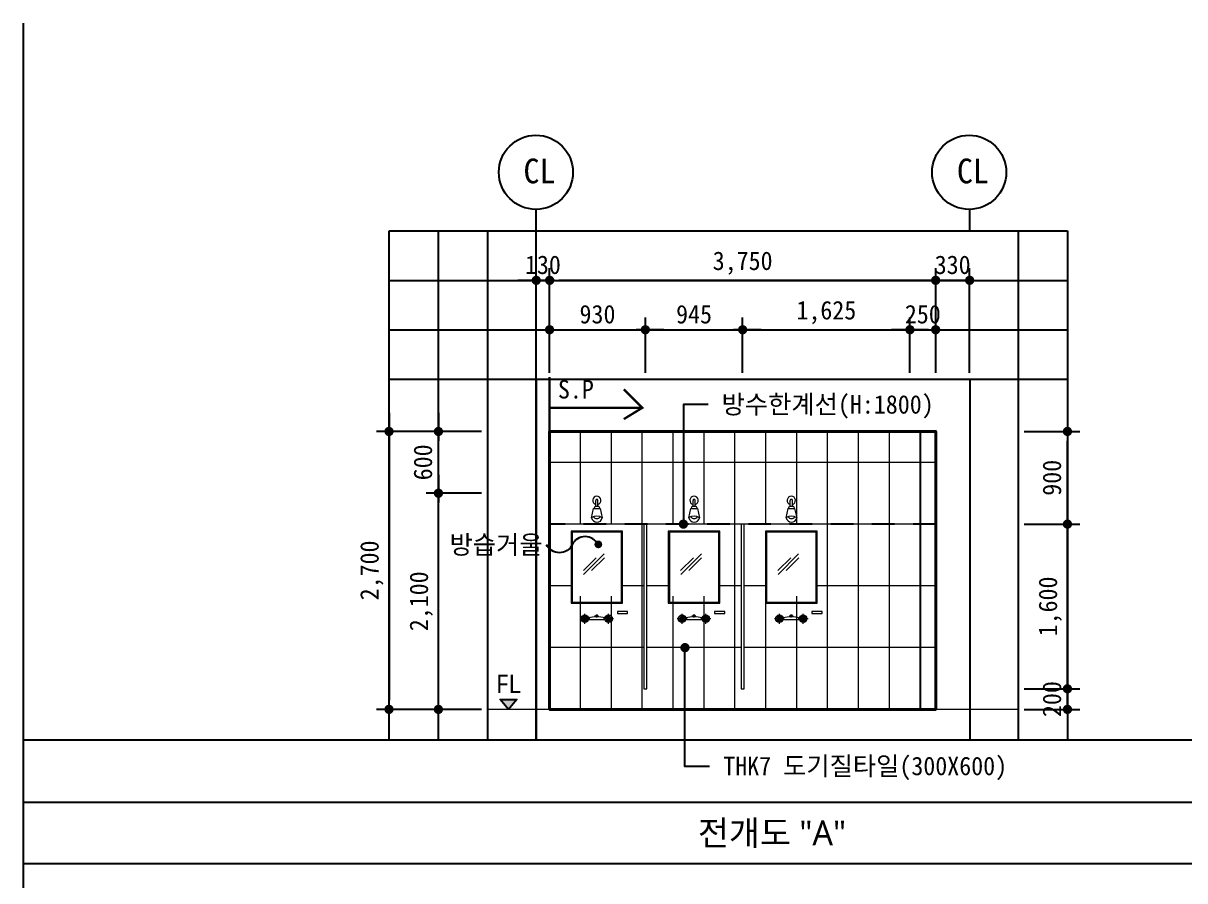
# Model space of a CAD drawing. Header units: millimetres. Extents: x -423835 to -174325, y -1379898 to -1311126.
# Drawn here: x -192407 to -181124, y -1355097 to -1346766 of the extents above; entities that cross this region are included whole.
import ezdxf
from ezdxf.enums import TextEntityAlignment as Align

# ---------------------------------------------------------------- set-up
doc = ezdxf.new("R2010")
doc.units = ezdxf.units.MM
doc.header["$LTSCALE"] = 100
doc.header["$MEASUREMENT"] = 0
doc.header["$PDSIZE"] = -10
doc.linetypes.add('CEN', pattern=[62, 60, -1, 0, -1])
doc.linetypes.add('HID', pattern=[2, 1.1, -0.9])
doc.layers.get('0').update_dxf_attribs({"linetype": 'CONTINUOUS'})
doc.layers.get('Defpoints').update_dxf_attribs({"color": 153, "linetype": 'CONTINUOUS'})
for name, color, linetype, lineweight in [('A-AXIS-BUBL', 7, 'CONTINUOUS', 25), ('A-CNTL', 1, 'CEN', 15), ('A-DWXM-GLAS', 121, 'CONTINUOUS', 20), ('A-ELEV-LIN1', 2, 'CONTINUOUS', 40), ('A-ELEV-LIN2', 7, 'CONTINUOUS', 25), ('A-MKXS-TEXT1', 3, 'CONTINUOUS', 25), ('A-WAXK-PATT', 8, 'CONTINUOUS', 18), ('A-XXXX-FIN2', 6, 'CONTINUOUS', 20), ('A-XXXX-SANI', 8, 'CONTINUOUS', 18), ('A-XXXX-SYMB', 7, 'CONTINUOUS', 25), ('A-XXXX-TXT2', 3, 'CONTINUOUS', 25)]:
    doc.layers.add(name, color=color, linetype=linetype, lineweight=lineweight)
for name, color, linetype in [('A-DIMS', 7, 'CONTINUOUS'), ('A-MKXS-LEAD', 7, 'CONTINUOUS'), ('AA-AXIS-LINE-1', 1, 'CONTINUOUS'), ('AA-TEX-3', 3, 'CONTINUOUS'), ('IN-F-PAT', 8, 'CONTINUOUS'), ('IN-TEXT-FIN', 3, 'CONTINUOUS'), ('LEADER', 7, 'CONTINUOUS'), ('방수', 7, 'HID')]:
    doc.layers.add(name, color=color, linetype=linetype)
doc.styles.add('HY울릉도L', font='')
doc.styles.add('돋움체', font='')
doc.styles.add('맑은 고딕', font='malgun.ttf')
doc.styles.add('맑은고딕', font='malgun.ttf')
doc.styles.get('HY울릉도L').set_extended_font_data('HYwulM')
doc.styles.get('돋움체').set_extended_font_data('DotumChe')
doc.dimstyles.new('CDIM', dxfattribs={"dimtxt": 3, "dimasz": 1.5, "dimexe": 2, "dimexo": 1, "dimgap": 1, "dimtad": 1, "dimdec": 0, "dimrnd": 0.5, "dimzin": 0, "dimdsep": 32, "dimlunit": 6, "dimtxsty": 'HY울릉도L', "dimblk1": '_CIDOT', "dimblk2": '_CIDOT', "dimsah": 1, "dimcen": 5.5, "dimclrd": 2, "dimclre": 2, "dimclrt": 7, "dimadec": 0, "dimazin": 0, "dimtfac": 1, "dimtdec": 0, "dimtix": 1, "dimtmove": 2, "dimatfit": 1, "dimldrblk": '_CIDOT', "dimfxl": 1, "dimtolj": 1, "dimtzin": 0, "dimlwd": -1, "dimarcsym": 0})

# ---------------------------------------------------------------- blocks, each defined once
blk = doc.blocks.new('_CIDOT')
at = {"color": 0, "linetype": 'ByBlock'}
blk.add_line((2, 0), (-1, 0), dxfattribs=at)
at = {"color": 0, "linetype": 'ByBlock', "const_width": 0.5}
blk.add_lwpolyline([(-0.25, 0, 1), (0.25, 0, 1)], format="xyb", close=True, dxfattribs=at)
blk = doc.blocks.new('*D139')
at = {"layer": 'A-DIMS', "lineweight": -2, "transparency": 16777216}
for p, q in [((-187954, -1350732), (-188974, -1350732)), ((-187954, -1353432), (-188974, -1353432))]:
    blk.add_line(p, q, dxfattribs=at)
at = {"layer": 'A-DIMS', "transparency": 16777216}
blk.add_line((-188854, -1350822), (-188854, -1353342), dxfattribs=at)
at = {"layer": 'Defpoints', "color": 0, "transparency": 16777216}
for p in [(-187894, -1350732), (-188854, -1353432), (-187894, -1353432)]:
    blk.add_point(p, dxfattribs=at)
at = {"layer": 'A-DIMS', "transparency": 16777216, "xscale": 90, "yscale": 90, "zscale": 90}
for p, rotation in [((-188854, -1350732), 90), ((-188854, -1353432), 270)]:
    blk.add_blockref('_CIDOT', p, dxfattribs=dict(at, rotation=rotation))
at = {"layer": 'A-DIMS', "color": 3, "transparency": 16777216, "insert": (-189021, -1352082), "char_height": 180, "attachment_point": 5, "rotation": 90, "style": '돋움체'}
blk.add_mtext('\\A1;2,700', dxfattribs=at)
blk = doc.blocks.new('*D140')
at = {"layer": 'A-DIMS', "lineweight": -2, "transparency": 16777216}
for p, q in [((-187954, -1351332), (-188494, -1351332)), ((-187954, -1353432), (-188494, -1353432))]:
    blk.add_line(p, q, dxfattribs=at)
at = {"layer": 'A-DIMS', "transparency": 16777216}
blk.add_line((-188374, -1353342), (-188374, -1351422), dxfattribs=at)
at = {"layer": 'Defpoints', "color": 0, "transparency": 16777216}
for p in [(-188374, -1351332), (-187894, -1351332), (-187894, -1353432)]:
    blk.add_point(p, dxfattribs=at)
at = {"layer": 'A-DIMS', "transparency": 16777216, "xscale": 90, "yscale": 90, "zscale": 90}
for p, rotation in [((-188374, -1351332), 90), ((-188374, -1353432), 270)]:
    blk.add_blockref('_CIDOT', p, dxfattribs=dict(at, rotation=rotation))
at = {"layer": 'A-DIMS', "color": 3, "transparency": 16777216, "insert": (-188541, -1352382), "char_height": 180, "attachment_point": 5, "rotation": 90, "style": '돋움체'}
blk.add_mtext('\\A1;2,100', dxfattribs=at)
blk = doc.blocks.new('*D141')
at = {"layer": 'A-DIMS', "lineweight": -2, "transparency": 16777216}
for p, q in [((-187954, -1350732), (-188494, -1350732)), ((-187954, -1351332), (-188494, -1351332))]:
    blk.add_line(p, q, dxfattribs=at)
at = {"layer": 'A-DIMS', "transparency": 16777216}
blk.add_line((-188374, -1351242), (-188374, -1350822), dxfattribs=at)
at = {"layer": 'Defpoints', "color": 0, "transparency": 16777216}
for p in [(-188374, -1350732), (-187894, -1350732), (-187894, -1351332)]:
    blk.add_point(p, dxfattribs=at)
at = {"layer": 'A-DIMS', "transparency": 16777216, "xscale": 90, "yscale": 90, "zscale": 90}
for p, rotation in [((-188374, -1350732), 90), ((-188374, -1351332), 270)]:
    blk.add_blockref('_CIDOT', p, dxfattribs=dict(at, rotation=rotation))
at = {"layer": 'A-DIMS', "color": 3, "transparency": 16777216, "insert": (-188524, -1351032), "char_height": 180, "attachment_point": 5, "rotation": 90, "style": '돋움체'}
blk.add_mtext('\\A1;600', dxfattribs=at)
blk = doc.blocks.new('*D142')
at = {"layer": 'A-DIMS', "lineweight": -2, "transparency": 16777216}
for p, q in [((-182684, -1351632), (-182144, -1351632)), ((-182684, -1353232), (-182144, -1353232))]:
    blk.add_line(p, q, dxfattribs=at)
at = {"layer": 'A-DIMS', "transparency": 16777216}
blk.add_line((-182264, -1353142), (-182264, -1351722), dxfattribs=at)
at = {"layer": 'Defpoints', "color": 0, "transparency": 16777216}
for p in [(-182744, -1351632), (-182264, -1351632), (-182744, -1353232)]:
    blk.add_point(p, dxfattribs=at)
at = {"layer": 'A-DIMS', "transparency": 16777216, "xscale": 90, "yscale": 90, "zscale": 90}
for p, rotation in [((-182264, -1351632), 90), ((-182264, -1353232), 270)]:
    blk.add_blockref('_CIDOT', p, dxfattribs=dict(at, rotation=rotation))
at = {"layer": 'A-DIMS', "color": 3, "transparency": 16777216, "insert": (-182431, -1352432), "char_height": 180, "attachment_point": 5, "rotation": 90, "style": '돋움체'}
blk.add_mtext('\\A1;1,600', dxfattribs=at)
blk = doc.blocks.new('*D143')
at = {"layer": 'A-DIMS', "lineweight": -2, "transparency": 16777216}
for p, q in [((-182684, -1350732), (-182144, -1350732)), ((-182684, -1351632), (-182144, -1351632))]:
    blk.add_line(p, q, dxfattribs=at)
at = {"layer": 'A-DIMS', "transparency": 16777216}
blk.add_line((-182264, -1351542), (-182264, -1350822), dxfattribs=at)
at = {"layer": 'Defpoints', "color": 0, "transparency": 16777216}
for p in [(-182744, -1350732), (-182264, -1350732), (-182744, -1351632)]:
    blk.add_point(p, dxfattribs=at)
at = {"layer": 'A-DIMS', "transparency": 16777216, "xscale": 90, "yscale": 90, "zscale": 90}
for p, rotation in [((-182264, -1350732), 90), ((-182264, -1351632), 270)]:
    blk.add_blockref('_CIDOT', p, dxfattribs=dict(at, rotation=rotation))
at = {"layer": 'A-DIMS', "color": 3, "transparency": 16777216, "insert": (-182414, -1351182), "char_height": 180, "attachment_point": 5, "rotation": 90, "style": '돋움체'}
blk.add_mtext('\\A1;900', dxfattribs=at)
blk = doc.blocks.new('*D144')
at = {"layer": 'A-DIMS', "lineweight": -2, "transparency": 16777216}
for p, q in [((-187294, -1350164), (-187294, -1349144)), ((-183544, -1350164), (-183544, -1349144))]:
    blk.add_line(p, q, dxfattribs=at)
at = {"layer": 'A-DIMS', "transparency": 16777216}
blk.add_line((-183634, -1349264), (-187204, -1349264), dxfattribs=at)
at = {"layer": 'Defpoints', "color": 0, "transparency": 16777216}
for p in [(-187294, -1349264), (-187294, -1350224), (-183544, -1350224)]:
    blk.add_point(p, dxfattribs=at)
at = {"layer": 'A-DIMS', "transparency": 16777216, "xscale": 90, "yscale": 90, "zscale": 90, "rotation": 180}
blk.add_blockref('_CIDOT', (-187294, -1349264), dxfattribs=at)
at = {"layer": 'A-DIMS', "transparency": 16777216, "xscale": 90, "yscale": 90, "zscale": 90}
blk.add_blockref('_CIDOT', (-183544, -1349264), dxfattribs=at)
at = {"layer": 'A-DIMS', "color": 3, "transparency": 16777216, "insert": (-185419, -1349097), "char_height": 180, "attachment_point": 5, "style": '돋움체'}
blk.add_mtext('\\A1;3,750', dxfattribs=at)
blk = doc.blocks.new('*D145')
at = {"layer": 'A-DIMS', "lineweight": -2, "transparency": 16777216}
for p, q in [((-183544, -1350164), (-183544, -1349144)), ((-183214, -1350164), (-183214, -1349144))]:
    blk.add_line(p, q, dxfattribs=at)
at = {"layer": 'A-DIMS', "transparency": 16777216}
for p, q in [((-183634, -1349264), (-183724, -1349264)), ((-183214, -1349264), (-183544, -1349264)), ((-183124, -1349264), (-183034, -1349264))]:
    blk.add_line(p, q, dxfattribs=at)
at = {"layer": 'Defpoints', "color": 0, "transparency": 16777216}
for p in [(-183544, -1349264), (-183544, -1350224), (-183214, -1350224)]:
    blk.add_point(p, dxfattribs=at)
at = {"layer": 'A-DIMS', "transparency": 16777216, "xscale": 90, "yscale": 90, "zscale": 90}
blk.add_blockref('_CIDOT', (-183544, -1349264), dxfattribs=at)
at = {"layer": 'A-DIMS', "transparency": 16777216, "xscale": 90, "yscale": 90, "zscale": 90, "rotation": 180}
blk.add_blockref('_CIDOT', (-183214, -1349264), dxfattribs=at)
at = {"layer": 'A-DIMS', "color": 3, "transparency": 16777216, "insert": (-183379, -1349114), "char_height": 180, "attachment_point": 5, "style": '돋움체'}
blk.add_mtext('\\A1;330', dxfattribs=at)
blk = doc.blocks.new('*D146')
at = {"layer": 'A-DIMS', "lineweight": -2, "transparency": 16777216}
for p, q in [((-187424, -1350164), (-187424, -1349144)), ((-187294, -1350164), (-187294, -1349144))]:
    blk.add_line(p, q, dxfattribs=at)
at = {"layer": 'A-DIMS', "transparency": 16777216}
for p, q in [((-187514, -1349264), (-187604, -1349264)), ((-187294, -1349264), (-187424, -1349264)), ((-187204, -1349264), (-187114, -1349264))]:
    blk.add_line(p, q, dxfattribs=at)
at = {"layer": 'Defpoints', "color": 0, "transparency": 16777216}
for p in [(-187424, -1349264), (-187424, -1350224), (-187294, -1350224)]:
    blk.add_point(p, dxfattribs=at)
at = {"layer": 'A-DIMS', "transparency": 16777216, "xscale": 90, "yscale": 90, "zscale": 90}
blk.add_blockref('_CIDOT', (-187424, -1349264), dxfattribs=at)
at = {"layer": 'A-DIMS', "transparency": 16777216, "xscale": 90, "yscale": 90, "zscale": 90, "rotation": 180}
blk.add_blockref('_CIDOT', (-187294, -1349264), dxfattribs=at)
at = {"layer": 'A-DIMS', "color": 3, "transparency": 16777216, "insert": (-187359, -1349114), "char_height": 180, "attachment_point": 5, "style": '돋움체'}
blk.add_mtext('\\A1;130', dxfattribs=at)
blk = doc.blocks.new('샤워기(샤워실)')
at = {"layer": 'A-CNTL'}
for p, q in [((895454, -715390), (895454, -715293)), ((895570, -715330), (895570, -715298)), ((895685, -715390), (895685, -715293)), ((895502, -715341), (895405, -715341)), ((895588, -715317), (895549, -715317)), ((895734, -715341), (895637, -715341))]:
    blk.add_line(p, q, dxfattribs=at)
at = {"layer": 'A-XXXX-SANI', "color": 4}
for p, q in [((895520, -714359), (895540, -714269)), ((895540, -714269), (895602, -714269)), ((895560, -714246), (895560, -714191)), ((895580, -714246), (895580, -714191)), ((895602, -714269), (895623, -714361)), ((895446, -715319), (895443, -715307)), ((895461, -715319), (895465, -715307)), ((895678, -715319), (895674, -715307)), ((895693, -715319), (895697, -715307)), ((895430, -715341), (895417, -715341)), ((895430, -715341), (895417, -715341)), ((895435, -715328), (895424, -715320)), ((895435, -715355), (895424, -715363)), ((895446, -715364), (895443, -715376)), ((895461, -715364), (895465, -715376)), ((895473, -715328), (895483, -715320)), ((895473, -715355), (895483, -715363)), ((895477, -715341), (895490, -715341)), ((895495, -715330), (895488, -715330)), ((895651, -715352), (895488, -715352)), ((895662, -715341), (895649, -715341)), ((895666, -715328), (895656, -715320)), ((895666, -715355), (895656, -715363)), ((895678, -715364), (895674, -715376)), ((895693, -715364), (895697, -715376)), ((895704, -715328), (895715, -715320)), ((895704, -715355), (895715, -715363)), ((895709, -715341), (895722, -715341))]:
    blk.add_line(p, q, dxfattribs=at)
at = {"layer": 'A-XXXX-SANI'}
for p, q in [((895440, -714873), (895564, -714749)), ((895442, -714910), (895641, -714711)), ((895519, -714873), (895644, -714749))]:
    blk.add_line(p, q, dxfattribs=at)
at = {"layer": 'A-XXXX-SANI', "color": 4}
blk.add_lwpolyline([(895544, -714269), (895550, -714254, -0.349457), (895559, -714246), (895583, -714246, -0.349457), (895593, -714254), (895598, -714269)], format="xyb", dxfattribs=at)
blk.add_lwpolyline([(895820, -714491), (895320, -714491), (895320, -715191), (895820, -715191), (895820, -714491)], dxfattribs=at)
at = {"layer": 'A-XXXX-SANI'}
blk.add_lwpolyline([(895810, -714501), (895330, -714501), (895330, -715181), (895810, -715181)], close=True, dxfattribs=at)
at = {"layer": 'A-XXXX-SANI', "color": 4}
blk.add_lwpolyline([(895770, -715271), (895770, -715288, 0.414214), (895773, -715291), (895867, -715291, 0.414214), (895870, -715288), (895870, -715271)], format="xyb", close=True, dxfattribs=at)
for centre, radius in [((895454, -715341), 36.2), ((895685, -715341), 36.2), ((895454, -715341), 23.7), ((895454, -715341), 15.9), ((895685, -715341), 23.7), ((895685, -715341), 15.9)]:
    blk.add_circle(centre, radius, dxfattribs=at)
for centre, radius, start, end in [((895570, -714191), 40, 284.4775, 255.5225), ((895570, -714191), 10, 0, 180), ((895570, -714448), 103, 58.6071, 119.4044), ((895572, -714350), 52.8, 189.9611, 348.0503), ((895571, -714326), 40.7, 216.7037, 322.2562), ((895570, -715317), 12.2, 339.7134, 200.146), ((895570, -715668), 346, 76.4494, 103.5506)]:
    blk.add_arc(centre, radius, start, end, dxfattribs=at)
blk = doc.blocks.new('*D204')
at = {"layer": 'A-DIMS', "transparency": 16777216}
for p, q in [((-182264, -1353142), (-182264, -1353052)), ((-182264, -1353432), (-182264, -1353232)), ((-182264, -1353522), (-182264, -1353612))]:
    blk.add_line(p, q, dxfattribs=at)
at = {"layer": 'A-DIMS', "lineweight": -2, "transparency": 16777216}
for p, q in [((-182684, -1353232), (-182144, -1353232)), ((-182684, -1353432), (-182144, -1353432))]:
    blk.add_line(p, q, dxfattribs=at)
at = {"layer": 'Defpoints', "color": 0, "transparency": 16777216}
for p in [(-182744, -1353232), (-182264, -1353232), (-182744, -1353432)]:
    blk.add_point(p, dxfattribs=at)
at = {"layer": 'A-DIMS', "transparency": 16777216, "xscale": 90, "yscale": 90, "zscale": 90}
for p, rotation in [((-182264, -1353232), 270), ((-182264, -1353432), 90)]:
    blk.add_blockref('_CIDOT', p, dxfattribs=dict(at, rotation=rotation))
at = {"layer": 'A-DIMS', "color": 3, "transparency": 16777216, "insert": (-182414, -1353332), "char_height": 180, "attachment_point": 5, "rotation": 90, "style": '돋움체'}
blk.add_mtext('\\A1;200', dxfattribs=at)
blk = doc.blocks.new('*D266')
at = {"layer": 'A-DIMS', "lineweight": -2, "transparency": 16777216}
for p, q in [((-187294, -1350164), (-187294, -1349624)), ((-186364, -1350164), (-186364, -1349624))]:
    blk.add_line(p, q, dxfattribs=at)
at = {"layer": 'A-DIMS', "transparency": 16777216}
blk.add_line((-187204, -1349744), (-186454, -1349744), dxfattribs=at)
at = {"layer": 'Defpoints', "color": 0, "transparency": 16777216}
for p in [(-186364, -1349744), (-187294, -1350224), (-186364, -1350224)]:
    blk.add_point(p, dxfattribs=at)
at = {"layer": 'A-DIMS', "transparency": 16777216, "xscale": 90, "yscale": 90, "zscale": 90, "rotation": 180}
blk.add_blockref('_CIDOT', (-187294, -1349744), dxfattribs=at)
at = {"layer": 'A-DIMS', "transparency": 16777216, "xscale": 90, "yscale": 90, "zscale": 90}
blk.add_blockref('_CIDOT', (-186364, -1349744), dxfattribs=at)
at = {"layer": 'A-DIMS', "color": 3, "transparency": 16777216, "insert": (-186829, -1349594), "char_height": 180, "attachment_point": 5, "style": '돋움체'}
blk.add_mtext('\\A1;930', dxfattribs=at)
blk = doc.blocks.new('*D267')
at = {"layer": 'A-DIMS', "lineweight": -2, "transparency": 16777216}
for p, q in [((-186364, -1350164), (-186364, -1349624)), ((-185419, -1350164), (-185419, -1349624))]:
    blk.add_line(p, q, dxfattribs=at)
at = {"layer": 'A-DIMS', "transparency": 16777216}
blk.add_line((-186274, -1349744), (-185509, -1349744), dxfattribs=at)
at = {"layer": 'Defpoints', "color": 0, "transparency": 16777216}
for p in [(-185419, -1349744), (-186364, -1350224), (-185419, -1350224)]:
    blk.add_point(p, dxfattribs=at)
at = {"layer": 'A-DIMS', "transparency": 16777216, "xscale": 90, "yscale": 90, "zscale": 90, "rotation": 180}
blk.add_blockref('_CIDOT', (-186364, -1349744), dxfattribs=at)
at = {"layer": 'A-DIMS', "transparency": 16777216, "xscale": 90, "yscale": 90, "zscale": 90}
blk.add_blockref('_CIDOT', (-185419, -1349744), dxfattribs=at)
at = {"layer": 'A-DIMS', "color": 3, "transparency": 16777216, "insert": (-185891, -1349594), "char_height": 180, "attachment_point": 5, "style": '돋움체'}
blk.add_mtext('\\A1;945', dxfattribs=at)
blk = doc.blocks.new('*D268')
at = {"layer": 'A-DIMS', "lineweight": -2, "transparency": 16777216}
for p, q in [((-185419, -1350164), (-185419, -1349624)), ((-183794, -1350164), (-183794, -1349624))]:
    blk.add_line(p, q, dxfattribs=at)
at = {"layer": 'A-DIMS', "transparency": 16777216}
blk.add_line((-185329, -1349744), (-183884, -1349744), dxfattribs=at)
at = {"layer": 'Defpoints', "color": 0, "transparency": 16777216}
for p in [(-183794, -1349744), (-185419, -1350224), (-183794, -1350224)]:
    blk.add_point(p, dxfattribs=at)
at = {"layer": 'A-DIMS', "transparency": 16777216, "xscale": 90, "yscale": 90, "zscale": 90, "rotation": 180}
blk.add_blockref('_CIDOT', (-185419, -1349744), dxfattribs=at)
at = {"layer": 'A-DIMS', "transparency": 16777216, "xscale": 90, "yscale": 90, "zscale": 90}
blk.add_blockref('_CIDOT', (-183794, -1349744), dxfattribs=at)
at = {"layer": 'A-DIMS', "color": 3, "transparency": 16777216, "insert": (-184606, -1349577), "char_height": 180, "attachment_point": 5, "style": '돋움체'}
blk.add_mtext('\\A1;1,625', dxfattribs=at)
blk = doc.blocks.new('*D269')
at = {"layer": 'A-DIMS', "lineweight": -2, "transparency": 16777216}
for p, q in [((-183794, -1350164), (-183794, -1349624)), ((-183544, -1350164), (-183544, -1349624))]:
    blk.add_line(p, q, dxfattribs=at)
at = {"layer": 'A-DIMS', "transparency": 16777216}
for p, q in [((-183884, -1349744), (-183974, -1349744)), ((-183794, -1349744), (-183544, -1349744)), ((-183454, -1349744), (-183364, -1349744))]:
    blk.add_line(p, q, dxfattribs=at)
at = {"layer": 'Defpoints', "color": 0, "transparency": 16777216}
for p in [(-183544, -1349744), (-183794, -1350224), (-183544, -1350224)]:
    blk.add_point(p, dxfattribs=at)
at = {"layer": 'A-DIMS', "transparency": 16777216, "xscale": 90, "yscale": 90, "zscale": 90}
blk.add_blockref('_CIDOT', (-183794, -1349744), dxfattribs=at)
at = {"layer": 'A-DIMS', "transparency": 16777216, "xscale": 90, "yscale": 90, "zscale": 90, "rotation": 180}
blk.add_blockref('_CIDOT', (-183544, -1349744), dxfattribs=at)
at = {"layer": 'A-DIMS', "color": 3, "transparency": 16777216, "insert": (-183669, -1349594), "char_height": 180, "attachment_point": 5, "style": '돋움체'}
blk.add_mtext('\\A1;250', dxfattribs=at)

msp = doc.modelspace()

# ---------------------------------------------------------------- hatches: boundary and pattern name
at = {"layer": 'A-XXXX-SYMB'}
msp.add_hatch(color=256, dxfattribs=at).paths.add_polyline_path([(-187694.1, -1353432.1), (-187774.6, -1353336.1), (-187613.5, -1353336.1)])

# ---------------------------------------------------------------- linework, layer by layer
at = {"color": 3, "ltscale": 2}
for p, q in [((-192407, -1346766.1), (-192407, -1379898.1)), ((-192407, -1354332.1), (-178150.4, -1354332.1)), ((-178150.4, -1354932.1), (-192407, -1354932.1))]:
    msp.add_line(p, q, dxfattribs=at)
at = {"layer": 'A-AXIS-BUBL', "ltscale": 0.2}
for p, q in [((-187423.6, -1348784.3), (-187423.6, -1348574.3)), ((-183213.6, -1348784.3), (-183213.6, -1348574.3))]:
    msp.add_line(p, q, dxfattribs=at)
for centre in [(-187427.1, -1348214.3), (-183218.6, -1348214.3)]:
    msp.add_circle(centre, 360, dxfattribs=at)
at = {"layer": 'A-DWXM-GLAS'}
for points in [[(-186348.6, -1353232.1), (-186348.6, -1351632.1), (-186378.6, -1351632.1), (-186378.6, -1353232.1)], [(-185403.6, -1353232.1), (-185403.6, -1351632.1), (-185433.6, -1351632.1), (-185433.6, -1353232.1)]]:
    msp.add_lwpolyline(points, close=True, dxfattribs=at)
at = {"layer": 'A-ELEV-LIN1'}
msp.add_lwpolyline([(-187293.6, -1350732.1), (-183543.6, -1350732.1), (-183543.6, -1353432.1), (-187293.6, -1353432.1)], close=True, dxfattribs=at)
at = {"layer": 'A-ELEV-LIN2'}
msp.add_line((-183693.6, -1350732.1), (-183693.6, -1353432.1), dxfattribs=at)
at = {"layer": 'A-MKXS-LEAD'}
for points in [[(-185754.7, -1350468.8), (-185994.7, -1350468.8), (-185994.7, -1351632.1)], [(-185739.4, -1353985.3), (-185979.4, -1353985.3), (-185979.4, -1352832.1)]]:
    msp.add_lwpolyline(points, dxfattribs=at)
at = {"layer": 'A-MKXS-LEAD', "const_width": 45}
for points in [[(-186017.2, -1351632.1, 1), (-185972.2, -1351632.1, 1)], [(-185956.9, -1352832.1, 1), (-186001.9, -1352832.1, 1)]]:
    msp.add_lwpolyline(points, format="xyb", close=True, dxfattribs=at)
at = {"layer": 'A-WAXK-PATT'}
for p, q in [((-186993.6, -1351632.1), (-186993.6, -1350732.1)), ((-186693.6, -1351632.1), (-186693.6, -1350732.1)), ((-186393.6, -1353432.1), (-186393.6, -1350732.1)), ((-186093.6, -1351632.1), (-186093.6, -1350732.1)), ((-185793.6, -1351632.1), (-185793.6, -1350732.1)), ((-185493.6, -1353432.1), (-185493.6, -1350732.1)), ((-185193.6, -1351632.1), (-185193.6, -1350732.1)), ((-184893.6, -1351632.1), (-184893.6, -1350732.1)), ((-184593.6, -1353432.1), (-184593.6, -1350732.1)), ((-184293.6, -1353432.1), (-184293.6, -1350732.1)), ((-183993.6, -1353432.1), (-183993.6, -1350732.1)), ((-183693.6, -1353432.1), (-183693.6, -1350732.1)), ((-183543.6, -1351032.1), (-187293.6, -1351032.1)), ((-183543.6, -1351632.1), (-187293.6, -1351632.1)), ((-187086.1, -1352232.1), (-187293.6, -1352232.1)), ((-186378.6, -1352232.1), (-186586.1, -1352232.1)), ((-186141.1, -1352232.1), (-186348.6, -1352232.1)), ((-185433.6, -1352232.1), (-185641.1, -1352232.1)), ((-185196.1, -1352232.1), (-185403.6, -1352232.1)), ((-183543.6, -1352232.1), (-184696.1, -1352232.1)), ((-186993.6, -1353432.1), (-186993.6, -1352332.1)), ((-186693.6, -1353432.1), (-186693.6, -1352332.1)), ((-186093.6, -1353432.1), (-186093.6, -1352332.1)), ((-185793.6, -1353432.1), (-185793.6, -1352332.1)), ((-185193.6, -1353432.1), (-185193.6, -1352332.1)), ((-184893.6, -1353432.1), (-184893.6, -1352332.1)), ((-186378.6, -1352832.1), (-187293.6, -1352832.1)), ((-185433.6, -1352832.1), (-186348.6, -1352832.1)), ((-183543.6, -1352832.1), (-185403.6, -1352832.1))]:
    msp.add_line(p, q, dxfattribs=at)
at = {"layer": 'A-XXXX-FIN2'}
msp.add_line((-182743.6, -1353432.1), (-187893.6, -1353432.1), dxfattribs=at)
at = {"layer": 'A-XXXX-SYMB'}
msp.add_lwpolyline([(-187694.1, -1353432.1), (-187774.6, -1353336.1), (-187613.5, -1353336.1), (-187694.1, -1353432.1)], dxfattribs=at)
at = {"layer": 'AA-AXIS-LINE-1'}
for p, q in [((-187423.6, -1350224.3), (-187423.6, -1353732.1)), ((-183213.6, -1350224.3), (-183213.6, -1353732.1))]:
    msp.add_line(p, q, dxfattribs=at)
at = {"layer": 'Defpoints'}
for p, q in [((-188853.6, -1353732.1), (-188853.6, -1348784.3)), ((-188853.6, -1348784.3), (-182263.6, -1348784.3)), ((-188373.6, -1353732.1), (-188373.6, -1348784.3)), ((-187893.6, -1353732.1), (-187893.6, -1348784.3)), ((-187423.6, -1353732.1), (-187423.6, -1348784.3)), ((-182743.6, -1348784.3), (-182743.6, -1353732.1)), ((-182263.6, -1348784.3), (-182263.6, -1353732.1)), ((-188853.6, -1349264.3), (-182263.6, -1349264.3)), ((-188853.6, -1349744.3), (-182263.6, -1349744.3)), ((-188853.6, -1350224.3), (-182263.6, -1350224.3)), ((-178150.4, -1353732.1), (-192407, -1353732.1))]:
    msp.add_line(p, q, dxfattribs=at)
at = {"layer": 'IN-F-PAT', "color": 2}
msp.add_line((-187293.6, -1350502.1), (-186574.1, -1350502.1), dxfattribs=at)
at = {"layer": 'IN-F-PAT', "color": 2, "const_width": 22.5}
for points in [[(-187293.6, -1350732.1), (-187293.6, -1350202.1)], [(-186573.6, -1350322.1), (-186393.6, -1350502.1), (-186573.6, -1350612.1)], [(-187293.6, -1350502.1), (-186393.6, -1350502.1)]]:
    msp.add_lwpolyline(points, dxfattribs=at)
at = {"layer": 'LEADER'}
msp.add_lwpolyline([(-186824.4, -1351832, 0.6274948), (-187073.6, -1351832, -0.6274948), (-187322.8, -1351832, -1.5936388)], format="xyb", dxfattribs=at)
at = {"layer": 'LEADER', "const_width": 37.5}
msp.add_lwpolyline([(-186820.8, -1351847.7, -1), (-186820.8, -1351810.2, -1)], format="xyb", close=True, dxfattribs=at)
at = {"layer": '방수', "color": 3, "ltscale": 2}
msp.add_line((-183543.6, -1351632.1), (-187293.6, -1351632.1), dxfattribs=at)

# ---------------------------------------------------------------- block references
for p in [(-1082406.1, -637210.6), (-1081461.1, -637210.6), (-1080516.1, -637210.6)]:
    msp.add_blockref('샤워기(샤워실)', p)

# ---------------------------------------------------------------- texts
at = {"layer": 'A-MKXS-TEXT1', "style": '돋움체'}
for s, p in [('방수한계선(H:1800)', (-185623.1, -1350468.8)), ('THK7 도기질타일(300X600)', (-185607.7, -1353981.5))]:
    msp.add_text(s, height=180, dxfattribs=at).set_placement(p, align=Align.MIDDLE_LEFT)
at = {"layer": 'A-MKXS-TEXT1', "style": '맑은고딕'}
msp.add_text('FL', height=180, dxfattribs=at).set_placement((-187694.1, -1353274.2), align=Align.CENTER)
at = {"layer": 'A-XXXX-TXT2', "ltscale": 0.2, "style": '돋움체'}
for p in [(-187392.9, -1348201.1), (-183182.9, -1348201.1)]:
    msp.add_text('CL', height=240, dxfattribs=at).set_placement(p, align=Align.MIDDLE)
at = {"layer": 'A-XXXX-TXT2', "style": '맑은 고딕'}
msp.add_text('전개도 "A"', height=240, dxfattribs=at).set_placement((-185133.7, -1354632.1), align=Align.MIDDLE_CENTER)
at = {"layer": 'AA-TEX-3', "style": '돋움체'}
msp.add_text('방습거울', height=180, dxfattribs=at).set_placement((-187362.3, -1351832), align=Align.MIDDLE_RIGHT)
at = {"layer": 'IN-TEXT-FIN', "color": 2, "style": '돋움체'}
msp.add_text('S.P', height=180, dxfattribs=at).set_placement((-186864.3, -1350322.1), align=Align.MIDDLE_RIGHT)

# ---------------------------------------------------------------- dimensions: what is measured, and where the dimension line sits
at = {"layer": 'A-DIMS'}
for base, p1, p2, picture, middle in [((-187423.6, -1349264.3), (-187293.6, -1350224.3), (-187423.6, -1350224.3), '*D146', (-187358.6, -1349114.2)), ((-187293.6, -1349264.3), (-183543.6, -1350224.3), (-187293.6, -1350224.3), '*D144', (-185418.6, -1349097.2)), ((-183543.6, -1349264.3), (-183213.6, -1350224.3), (-183543.6, -1350224.3), '*D145', (-183378.6, -1349114.2))]:
    dim = msp.add_linear_dim(base=base, p1=p1, p2=p2, dimstyle='CDIM', override={"dimscale": 60, "dimtxsty": '돋움체', "dimclrd": 256, "dimclre": 256, "dimclrt": 3}, dxfattribs=at)
    dim.commit()
    dim.dimension.update_dxf_attribs({"geometry": picture, "text_midpoint": middle})
for base, p1, p2, angle, picture, middle in [((-186363.6, -1349744.3), (-187293.6, -1350224.3), (-186363.6, -1350224.3), 180, '*D266', (-186828.6, -1349594.2)), ((-185418.6, -1349744.3), (-186363.6, -1350224.3), (-185418.6, -1350224.3), 180, '*D267', (-185891.1, -1349594.2)), ((-183793.6, -1349744.3), (-185418.6, -1350224.3), (-183793.6, -1350224.3), 180, '*D268', (-184606.1, -1349577.2)), ((-183543.6, -1349744.3), (-183793.6, -1350224.3), (-183543.6, -1350224.3), 180, '*D269', (-183668.6, -1349594.2)), ((-188853.6, -1353432.1), (-187893.6, -1350732.1), (-187893.6, -1353432.1), 90, '*D139', (-189020.7, -1352082.1)), ((-188373.6, -1350732.1), (-187893.6, -1351332.1), (-187893.6, -1350732.1), 90, '*D141', (-188523.7, -1351032.1)), ((-182263.6, -1350732.1), (-182743.6, -1351632.1), (-182743.6, -1350732.1), 90, '*D143', (-182413.7, -1351182.1)), ((-188373.6, -1351332.1), (-187893.6, -1353432.1), (-187893.6, -1351332.1), 90, '*D140', (-188540.7, -1352382.1)), ((-182263.6, -1351632.1), (-182743.6, -1353232.1), (-182743.6, -1351632.1), 90, '*D142', (-182430.7, -1352432.1)), ((-182263.6, -1353232.1), (-182743.6, -1353432.1), (-182743.6, -1353232.1), 90, '*D204', (-182413.7, -1353332.1))]:
    dim = msp.add_linear_dim(base=base, p1=p1, p2=p2, angle=angle, dimstyle='CDIM', override={"dimscale": 60, "dimtxsty": '돋움체', "dimclrd": 256, "dimclre": 256, "dimclrt": 3}, dxfattribs=at)
    dim.commit()
    dim.dimension.update_dxf_attribs({"geometry": picture, "text_midpoint": middle})

doc.saveas('drawing.dxf')
